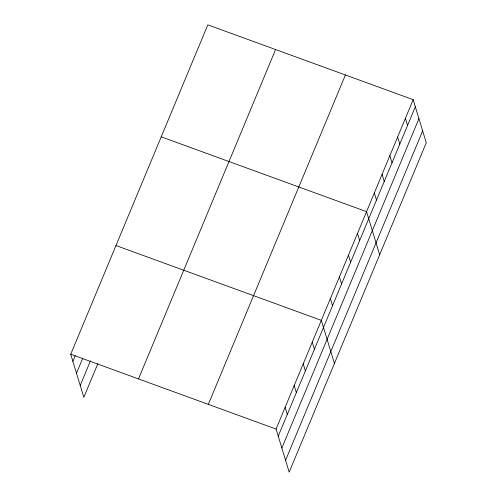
<?xml version="1.0" encoding="UTF-8"?>
<svg xmlns="http://www.w3.org/2000/svg" width="497" height="497" viewBox="0 0 497 497"><rect width="100%" height="100%" fill="white"/><g stroke="black" fill="none" stroke-linecap="round" stroke-linejoin="round"><path stroke-width="0.75" d="M97.841 363.674L83.831 397.333L70.736 354.237L207.821 24.85L413.169 99.667L426.264 142.763L289.179 472.15L276.083 429.054L413.169 99.667M72.891 361.331L75.227 355.722M76.501 373.216L82.632 358.486M80.222 385.455L90.435 360.909M138.501 378.925L275.587 49.538M208.324 404.365L345.403 74.979M278.239 436.149L415.324 106.762M281.849 448.027L418.934 118.64M285.57 460.272L422.655 130.879M161.214 136.843L366.562 211.66L379.652 254.756M115.975 245.543L321.323 320.354L334.419 363.45M70.736 354.237L276.083 429.054M405.403 118.329L407.559 125.424M397.631 136.998L399.787 144.093M389.865 155.66L392.021 162.755M382.094 174.329L384.249 181.424M374.328 192.991L376.484 200.086M357.511 233.397L359.666 240.492M348.465 255.135L350.621 262.23M339.42 276.879L341.576 283.973M330.368 298.616L332.524 305.711M312.278 342.098L314.433 349.192M303.226 363.835L305.382 370.93M294.181 385.573L296.336 392.667M285.135 407.316L287.291 414.411"/></g></svg>
